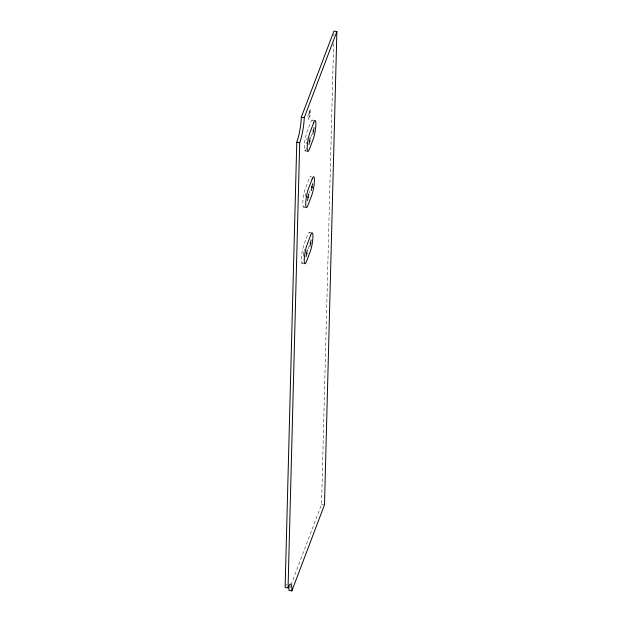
<?xml version="1.0" encoding="UTF-8"?>
<svg xmlns="http://www.w3.org/2000/svg" width="622" height="622" viewBox="0 0 622 622"><rect width="100%" height="100%" fill="white"/><g stroke="black" fill="none" stroke-linecap="round" stroke-linejoin="round"><path stroke-width="0.47" stroke-dasharray="3.11 2.33" d="M308.621 119.712C311.614 100.305 305.884 121.282 308.667 115.98M309.585 110.187C308.434 124.524 311.459 111.703 310.549 107.653M290.987 584.975L321.558 504.325L333.617 43.703M333.82 35.952L333.874 34.008M306.078 143.9L306.389 142.213M306.848 139.686L307.151 137.998M305.83 193.325L305.223 196.7L304.71 196.288M303.139 256.241L304.36 249.492M289.953 587.697L290.645 585.885M312.384 120.108L314.584 120.474M304.819 150.858L307.75 151.34M303.349 207.025L306.281 207.515M309.445 232.449L311.645 232.807M301.88 263.199L304.811 263.681M321.558 504.325L323.751 504.691M303.241 252.454L303.754 252.866M285.926 585.504A18.077 3.017 -80.6 0 1 286.688 584.237M306.475 148.72A10.543 1.757 -80.6 0 1 304.259 146.947A10.543 1.757 -80.6 0 1 306.903 132.338L310.728 122.246A10.543 1.757 -80.6 0 1 312.726 120.785M311.544 134.321A10.543 1.757 -80.6 0 1 310.938 136.692M302.914 262.437A10.543 1.757 -80.6 0 1 301.367 258.161A10.543 1.757 -80.6 0 1 303.964 244.671L307.789 234.587A10.543 1.757 -80.6 0 1 309.787 233.126M308.605 246.662A10.543 1.757 -80.6 0 1 307.999 249.025M304.383 206.271A10.543 1.757 -80.6 0 1 302.836 201.994A10.543 1.757 -80.6 0 1 305.433 188.505L309.258 178.421A10.543 1.757 -80.6 0 1 311.257 176.951M310.075 190.495A10.543 1.757 -80.6 0 1 309.468 192.859"/><path stroke-width="0.93" d="M296.78 142.236L285.125 587.378L288.056 587.86A18.077 3.017 -80.6 0 1 291.858 590.9L324.49 504.807L336.875 31.582L333.944 31.1L301.32 117.193A18.077 3.017 -80.6 0 1 296.78 142.236L299.711 142.718L288.056 587.86M309.01 144.382L310.23 137.641M312.835 134.298L314.056 127.549M307.54 200.548L308.761 193.807M311.365 190.464L312.586 183.723M306.071 256.723L307.291 249.974M309.896 246.631L311.117 239.89M299.711 142.718A18.077 3.017 -80.6 0 0 304.251 117.675L336.875 31.582M301.32 117.193L304.251 117.675M291.858 590.9L288.927 590.418A18.077 3.017 -80.6 0 0 288.748 585.877M312.936 130.511L313.954 131.335M309.111 140.603L310.137 141.419M311.466 186.686L312.485 187.502M307.641 196.77L308.66 197.586M309.989 242.852L311.016 243.668M306.172 252.944L307.19 253.76M313.659 122.736L309.834 132.82A10.543 1.757 -80.6 0 0 307.19 147.43A10.543 1.757 -80.6 0 0 309.406 149.202L313.231 139.118A10.543 1.757 -80.6 0 0 315.875 124.501A10.543 1.757 -80.6 0 0 313.659 122.736M312.19 178.903L308.364 188.987A10.543 1.757 -80.6 0 0 305.721 203.596A10.543 1.757 -80.6 0 0 307.937 205.369L311.762 195.285A10.543 1.757 -80.6 0 0 314.405 180.675A10.543 1.757 -80.6 0 0 312.19 178.903M310.72 235.069L306.895 245.161A10.543 1.757 -80.6 0 0 304.251 259.771A10.543 1.757 -80.6 0 0 306.467 261.543L310.292 251.451A10.543 1.757 -80.6 0 0 312.936 236.842A10.543 1.757 -80.6 0 0 310.72 235.069"/></g></svg>
